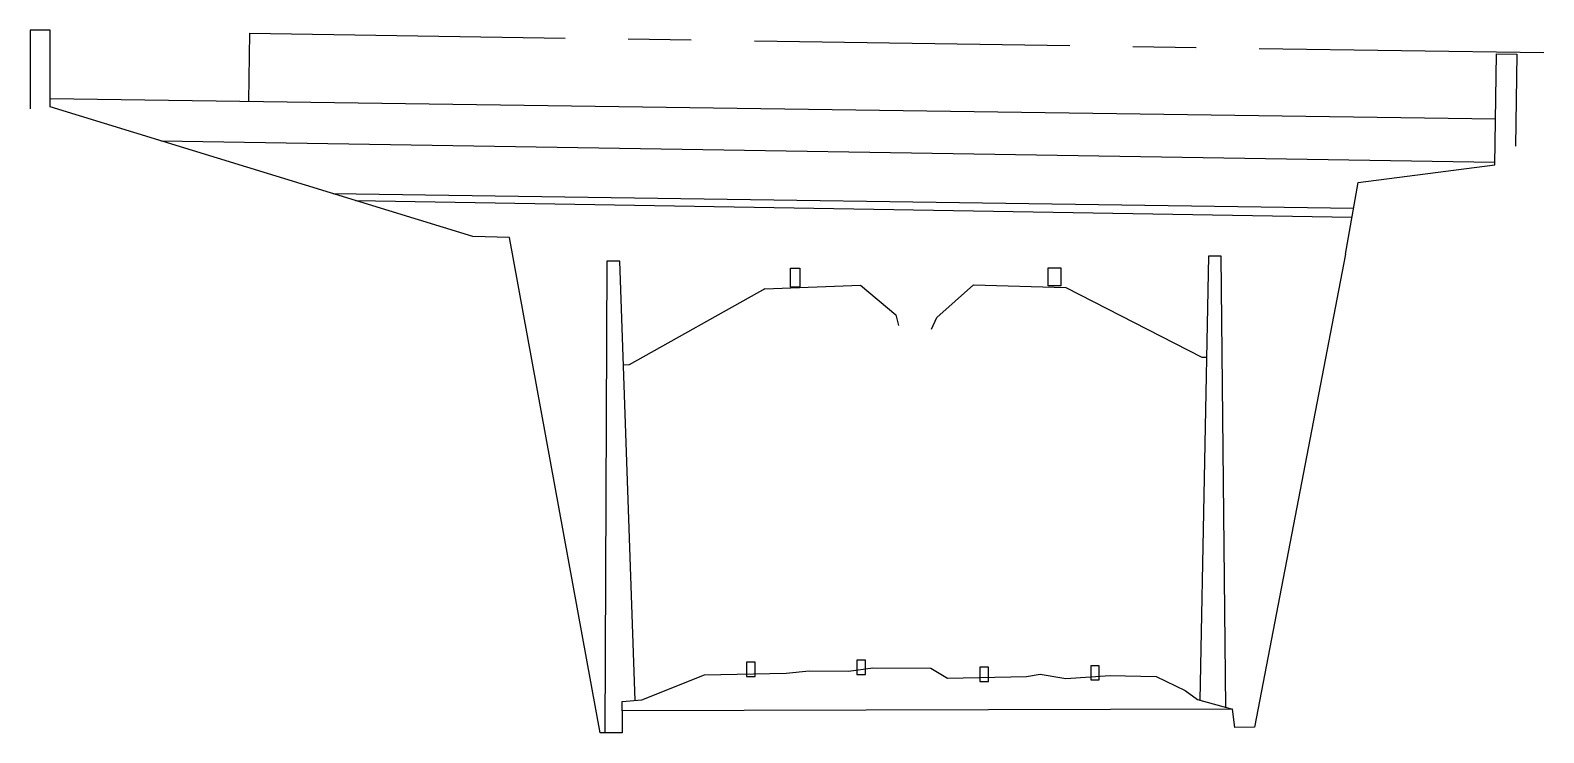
# Model space of a CAD drawing. Header units: metres. Extents: x 429510 to 429857, y 4467140 to 4467333.
# Drawn here: x 429833.24 to 429857.22, y 4467204.61 to 4467215.74 of the extents above; entities that cross this region are included whole.
import ezdxf

# ---------------------------------------------------------------- set-up
doc = ezdxf.new("R2010")
doc.units = ezdxf.units.M
doc.header["$LTSCALE"] = 4
doc.linetypes.add('CENTER', pattern=[2, 1.25, -0.25, 0.25, -0.25])
for name, color, linetype, lineweight in [('TB-47POSTE-TRANSFORMADOR-P', 213, 'Continuous', 0), ('TRIAL-ACERA', 125, 'Continuous', 9), ('TRIAL-CUNETA', 150, 'CENTER', 9), ('TRIAL-VALLA', 150, 'CENTER', 9)]:
    doc.layers.add(name, color=color, linetype=linetype, lineweight=lineweight)
doc.layers.add('TRIAL-MURO HORMIGÓN', color=251, linetype='Continuous', lineweight=13, true_color=0x696969)
doc.layers.add('TRIAL-VIGA', color=88, linetype='Continuous', lineweight=9, true_color=0x134c00)
doc.layers.add('TRIAL-VIAS RENFE', color=7, linetype='Continuous')

msp = doc.modelspace()

# ---------------------------------------------------------------- linework, layer by layer
at = {"layer": 'TB-47POSTE-TRANSFORMADOR-P', "lineweight": -3}
for points in [[(429842.828, 4467205.118), (429842.581, 4467212.083), (429842.375, 4467212.083), (429842.343, 4467204.607)], [(429852.186, 4467205.008), (429852.108, 4467212.162), (429851.91, 4467212.162), (429851.772, 4467205.123)], [(429844.88, 4467211.645), (429842.731, 4467210.437), (429842.639, 4467210.434)], [(429844.88, 4467211.645), (429846.396, 4467211.701), (429846.956, 4467211.23), (429846.998, 4467211.064)], [(429847.523, 4467211.002), (429847.607, 4467211.189), (429848.188, 4467211.708), (429849.648, 4467211.666), (429851.806, 4467210.559), (429851.879, 4467210.558)]]:
    msp.add_lwpolyline(points, dxfattribs=at)
for points in [[(429849.369, 4467211.977), (429849.57, 4467211.977), (429849.57, 4467211.692), (429849.369, 4467211.692)], [(429845.285, 4467211.973), (429845.437, 4467211.973), (429845.437, 4467211.669), (429845.285, 4467211.669)]]:
    msp.add_lwpolyline(points, close=True, dxfattribs=at)
at = {"layer": 'TRIAL-ACERA', "lineweight": -3}
msp.add_lwpolyline([(429833.557, 4467214.66), (429856.457, 4467214.339)], dxfattribs=at)
at = {"layer": 'TRIAL-CUNETA', "lineweight": -3}
msp.add_lwpolyline([(429842.621, 4467204.955), (429842.621, 4467205.104), (429842.933, 4467205.126), (429843.922, 4467205.525), (429845.22, 4467205.551), (429845.582, 4467205.59), (429846.205, 4467205.581), (429846.592, 4467205.633), (429847.513, 4467205.628), (429847.776, 4467205.474), (429849.027, 4467205.5), (429849.243, 4467205.534), (429849.651, 4467205.465), (429850.352, 4467205.512), (429851.083, 4467205.5), (429851.54, 4467205.276), (429851.733, 4467205.134), (429852.291, 4467204.978)], dxfattribs=at)
at = {"layer": 'TRIAL-MURO HORMIGÓN', "lineweight": -3}
for points in [[(429840.255, 4467212.473), (429833.557, 4467214.53), (429833.557, 4467215.742), (429833.242, 4467215.742), (429833.242, 4467214.494)], [(429854.079, 4467212.193), (429854.282, 4467213.326), (429856.445, 4467213.606), (429856.473, 4467215.369), (429856.795, 4467215.364), (429856.772, 4467213.907)], [(429854.079, 4467212.193), (429852.636, 4467204.697), (429852.327, 4467204.688), (429852.291, 4467204.978), (429842.621, 4467204.955), (429842.621, 4467204.607), (429842.273, 4467204.607), (429840.835, 4467212.458), (429840.255, 4467212.473)]]:
    msp.add_lwpolyline(points, dxfattribs=at)
at = {"layer": 'TRIAL-VALLA', "lineweight": -3}
for points in [[(429836.715, 4467215.693), (429836.7, 4467214.616)], [(429836.715, 4467215.693), (429857.221, 4467215.387)]]:
    msp.add_lwpolyline(points, dxfattribs=at)
at = {"layer": 'TRIAL-VIAS RENFE', "lineweight": -3}
for points in [[(429846.474, 4467205.755), (429846.338, 4467205.755), (429846.338, 4467205.529), (429846.474, 4467205.529)], [(429844.727, 4467205.724), (429844.591, 4467205.724), (429844.591, 4467205.498), (429844.727, 4467205.498)], [(429848.424, 4467205.645), (429848.288, 4467205.645), (429848.288, 4467205.42), (429848.424, 4467205.42)], [(429850.179, 4467205.669), (429850.043, 4467205.669), (429850.043, 4467205.443), (429850.179, 4467205.443)]]:
    msp.add_lwpolyline(points, close=True, dxfattribs=at)
at = {"layer": 'TRIAL-VIGA', "lineweight": -3}
for points in [[(429835.318, 4467213.989), (429856.446, 4467213.651)], [(429838.036, 4467213.155), (429854.21, 4467212.924)], [(429838.395, 4467213.044), (429854.184, 4467212.779)]]:
    msp.add_lwpolyline(points, dxfattribs=at)

doc.saveas('drawing.dxf')
